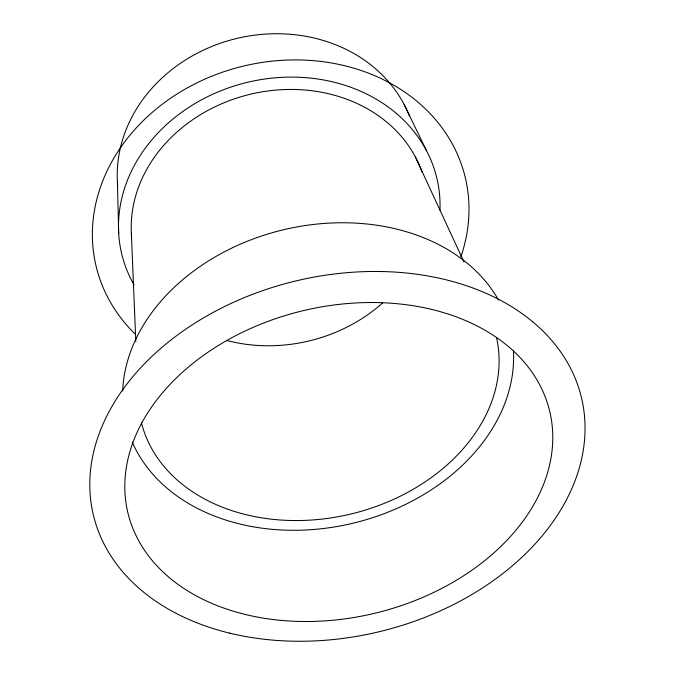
<?xml version="1.0" encoding="UTF-8"?>
<svg xmlns="http://www.w3.org/2000/svg" width="675" height="675" viewBox="0 0 675 675"><rect width="100%" height="100%" fill="white"/><g stroke="black" fill="none" stroke-linecap="round" stroke-linejoin="round"><path stroke-width="1.01" d="M404.232 104.65L426.499 150.719M415.235 156.668L463.902 261.841M131.355 233.078L135.81 341.339M117.433 182.098L118.69 233.592M135.641 334.538A189.835 160.161 -13.6 0 1 243.565 66.057A189.835 160.161 -13.6 0 1 460.882 256.694M496.522 337.492A182.604 139.092 -13.6 0 1 350.789 514.029A182.604 139.092 -13.6 0 1 141.37 422.533M382.691 302.873A149.631 126.799 -13.6 0 1 226.699 340.462M131.659 237.288A149.631 126.799 -13.6 0 1 252.703 93.698A149.631 126.799 -13.6 0 1 422.052 172.133M117.653 185.195A151.175 132.123 -13.6 0 1 237.085 38.374A151.175 132.123 -13.6 0 1 409.438 115.973M134.072 284.943A162.051 137.396 -13.6 0 1 246.535 82.536A162.051 137.396 -13.6 0 1 439.965 210.203M513.43 350.587A197.817 150.795 -13.6 0 1 353.042 523.209A197.817 150.795 -13.6 0 1 132.199 441.99M122.681 391.002A197.817 150.795 -13.6 0 1 282.606 229.972A197.817 150.795 -13.6 0 1 498.504 300.012M229.728 633.158A251.007 180.276 -13.6 0 0 584.373 414.83A251.007 180.276 -13.6 0 0 198.155 321.098A251.007 180.276 -13.6 0 0 229.728 633.158M241.473 613.499A216.928 155.478 -13.6 0 0 552.496 429.494A216.928 155.478 -13.6 0 0 222.396 343.052A216.928 155.478 -13.6 0 0 241.473 613.499"/></g></svg>
